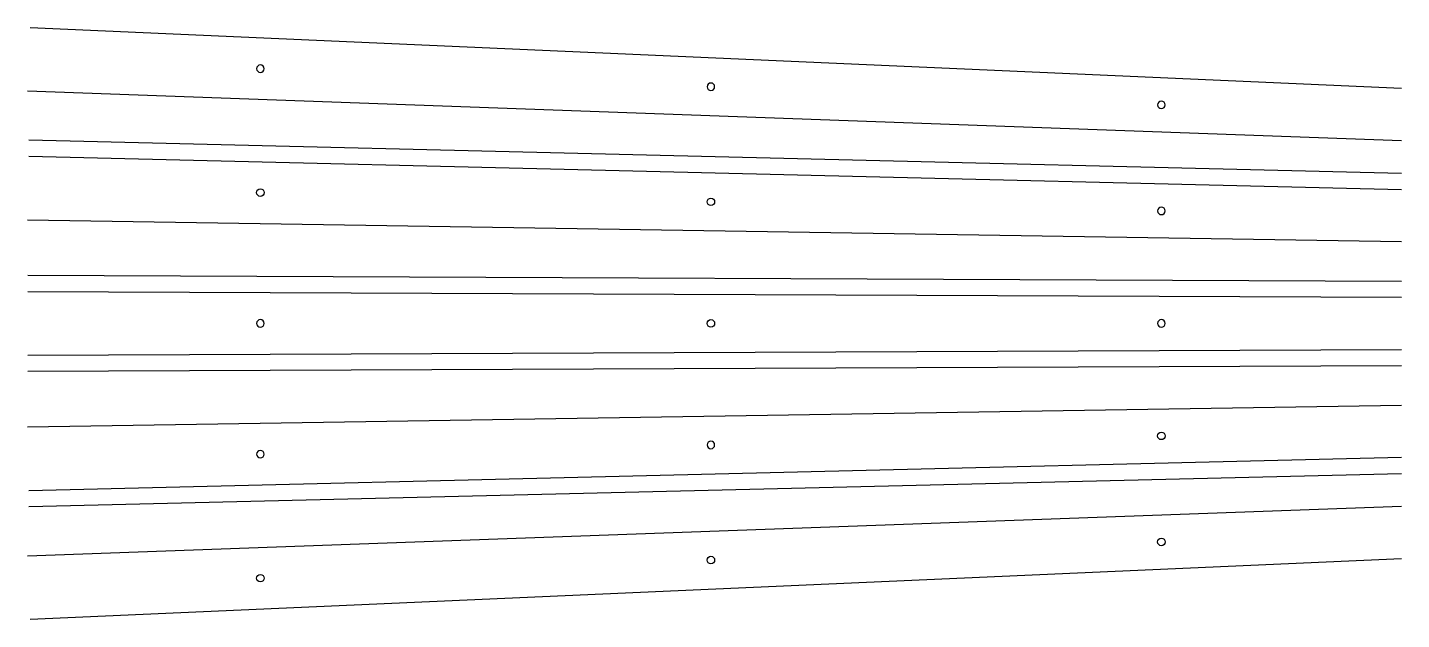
# Model space of a CAD drawing. Header units: inches. Extents: x 578 to 2408, y -992 to -204.
import ezdxf

# ---------------------------------------------------------------- set-up
doc = ezdxf.new("R2010")
doc.units = ezdxf.units.IN
doc.header["$MEASUREMENT"] = 0
doc.layers.add('1200s tas', color=7, linetype='Continuous')

msp = doc.modelspace()

# ---------------------------------------------------------------- linework, layer by layer
at = {"layer": '1200s tas', "color": 250, "lineweight": 25}
for points in [[(581.9, -203.9), (2408.3, -284.8)], [(2408.3, -354.7), (578.5, -288.8)], [(2408.3, -398.4), (580, -354.1)], [(580, -375.3), (2408.3, -419.6)], [(2408.3, -489.4), (578.3, -460.3)], [(2408.3, -541.9), (578.7, -534.3)], [(578.7, -555.5), (2408.3, -563.1)], [(2408.3, -632.9), (578.7, -640.5)], [(578.7, -661.7), (2408.3, -654.1)], [(578.3, -735.8), (2408.3, -706.6)], [(2408.3, -776.5), (580, -820.7)], [(580, -841.9), (2408.3, -797.6)], [(578.5, -907.2), (2408.3, -841.3)], [(2408.3, -911.2), (581.9, -992.2)]]:
    msp.add_lwpolyline(points, dxfattribs=at)
for points in [[(893.5, -258.7), (893.5, -261.5), (891.3, -263.7), (888.5, -263.7), (885.7, -263.7), (883.5, -261.5), (883.5, -258.7), (883.5, -255.9), (885.7, -253.7), (888.5, -253.7), (891.3, -253.7), (893.5, -255.9), (893.5, -258.7)], [(1493.5, -282.8), (1493.5, -285.6), (1491.3, -287.8), (1488.5, -287.8), (1485.7, -287.8), (1483.5, -285.6), (1483.5, -282.8), (1483.5, -280), (1485.7, -277.8), (1488.5, -277.8), (1491.3, -277.8), (1493.5, -280), (1493.5, -282.8)], [(893.5, -423.7), (893.5, -421), (891.3, -418.7), (888.5, -418.7), (885.7, -418.7), (883.5, -421), (883.5, -423.7), (883.5, -426.5), (885.7, -428.7), (888.5, -428.7), (891.3, -428.7), (893.5, -426.5), (893.5, -423.7)], [(1493.5, -436), (1493.5, -433.3), (1491.3, -431), (1488.5, -431), (1485.7, -431), (1483.5, -433.3), (1483.5, -436), (1483.5, -438.8), (1485.7, -441), (1488.5, -441), (1491.3, -441), (1493.5, -438.8), (1493.5, -436)], [(893.5, -597.9), (893.5, -600.6), (891.3, -602.9), (888.5, -602.9), (885.7, -602.9), (883.5, -600.6), (883.5, -597.9), (883.5, -595.1), (885.7, -592.9), (888.5, -592.9), (891.3, -592.9), (893.5, -595.1), (893.5, -597.9)], [(1493.5, -597.9), (1493.5, -595.1), (1491.3, -592.9), (1488.5, -592.9), (1485.7, -592.9), (1483.5, -595.1), (1483.5, -597.9), (1483.5, -600.6), (1485.7, -602.9), (1488.5, -602.9), (1491.3, -602.9), (1493.5, -600.6), (1493.5, -597.9)], [(2093.5, -597.9), (2093.5, -600.6), (2091.3, -602.9), (2088.5, -602.9), (2085.7, -602.9), (2083.5, -600.6), (2083.5, -597.9), (2083.5, -595.1), (2085.7, -592.9), (2088.5, -592.9), (2091.3, -592.9), (2093.5, -595.1), (2093.5, -597.9)], [(893.5, -772), (893.5, -774.8), (891.3, -777), (888.5, -777), (885.7, -777), (883.5, -774.8), (883.5, -772), (883.5, -769.3), (885.7, -767), (888.5, -767), (891.3, -767), (893.5, -769.3), (893.5, -772)], [(1493.5, -759.8), (1493.5, -762.5), (1491.3, -764.8), (1488.5, -764.8), (1485.7, -764.8), (1483.5, -762.5), (1483.5, -759.8), (1483.5, -757), (1485.7, -754.8), (1488.5, -754.8), (1491.3, -754.8), (1493.5, -757), (1493.5, -759.8)], [(1493.5, -913), (1493.5, -910.2), (1491.3, -908), (1488.5, -908), (1485.7, -908), (1483.5, -910.2), (1483.5, -913), (1483.5, -915.7), (1485.7, -918), (1488.5, -918), (1491.3, -918), (1493.5, -915.7), (1493.5, -913)], [(893.5, -937.1), (893.5, -934.3), (891.3, -932.1), (888.5, -932.1), (885.7, -932.1), (883.5, -934.3), (883.5, -937.1), (883.5, -939.8), (885.7, -942.1), (888.5, -942.1), (891.3, -942.1), (893.5, -939.8), (893.5, -937.1)]]:
    msp.add_open_spline(points, degree=3, knots=[0, 0, 0, 0, 1, 1, 1, 2, 2, 2, 3, 3, 3, 4, 4, 4, 4], dxfattribs=at)
at = {"layer": '1200s tas', "color": 174, "lineweight": 25}
for points in [[(2093.5, -306.9), (2093.5, -309.7), (2091.3, -311.9), (2088.5, -311.9), (2085.7, -311.9), (2083.5, -309.7), (2083.5, -306.9), (2083.5, -304.1), (2085.7, -301.9), (2088.5, -301.9), (2091.3, -301.9), (2093.5, -304.1), (2093.5, -306.9)], [(2093.5, -448.1), (2093.5, -450.8), (2091.3, -453.1), (2088.5, -453.1), (2085.7, -453.1), (2083.5, -450.8), (2083.5, -448.1), (2083.5, -445.3), (2085.7, -443.1), (2088.5, -443.1), (2091.3, -443.1), (2093.5, -445.3), (2093.5, -448.1)], [(2093.5, -747.7), (2093.5, -744.9), (2091.3, -742.7), (2088.5, -742.7), (2085.7, -742.7), (2083.5, -744.9), (2083.5, -747.7), (2083.5, -750.5), (2085.7, -752.7), (2088.5, -752.7), (2091.3, -752.7), (2093.5, -750.5), (2093.5, -747.7)], [(2093.5, -888.9), (2093.5, -886.1), (2091.3, -883.9), (2088.5, -883.9), (2085.7, -883.9), (2083.5, -886.1), (2083.5, -888.9), (2083.5, -891.6), (2085.7, -893.9), (2088.5, -893.9), (2091.3, -893.9), (2093.5, -891.6), (2093.5, -888.9)]]:
    msp.add_open_spline(points, degree=3, knots=[0, 0, 0, 0, 1, 1, 1, 2, 2, 2, 3, 3, 3, 4, 4, 4, 4], dxfattribs=at)

doc.saveas('drawing.dxf')
